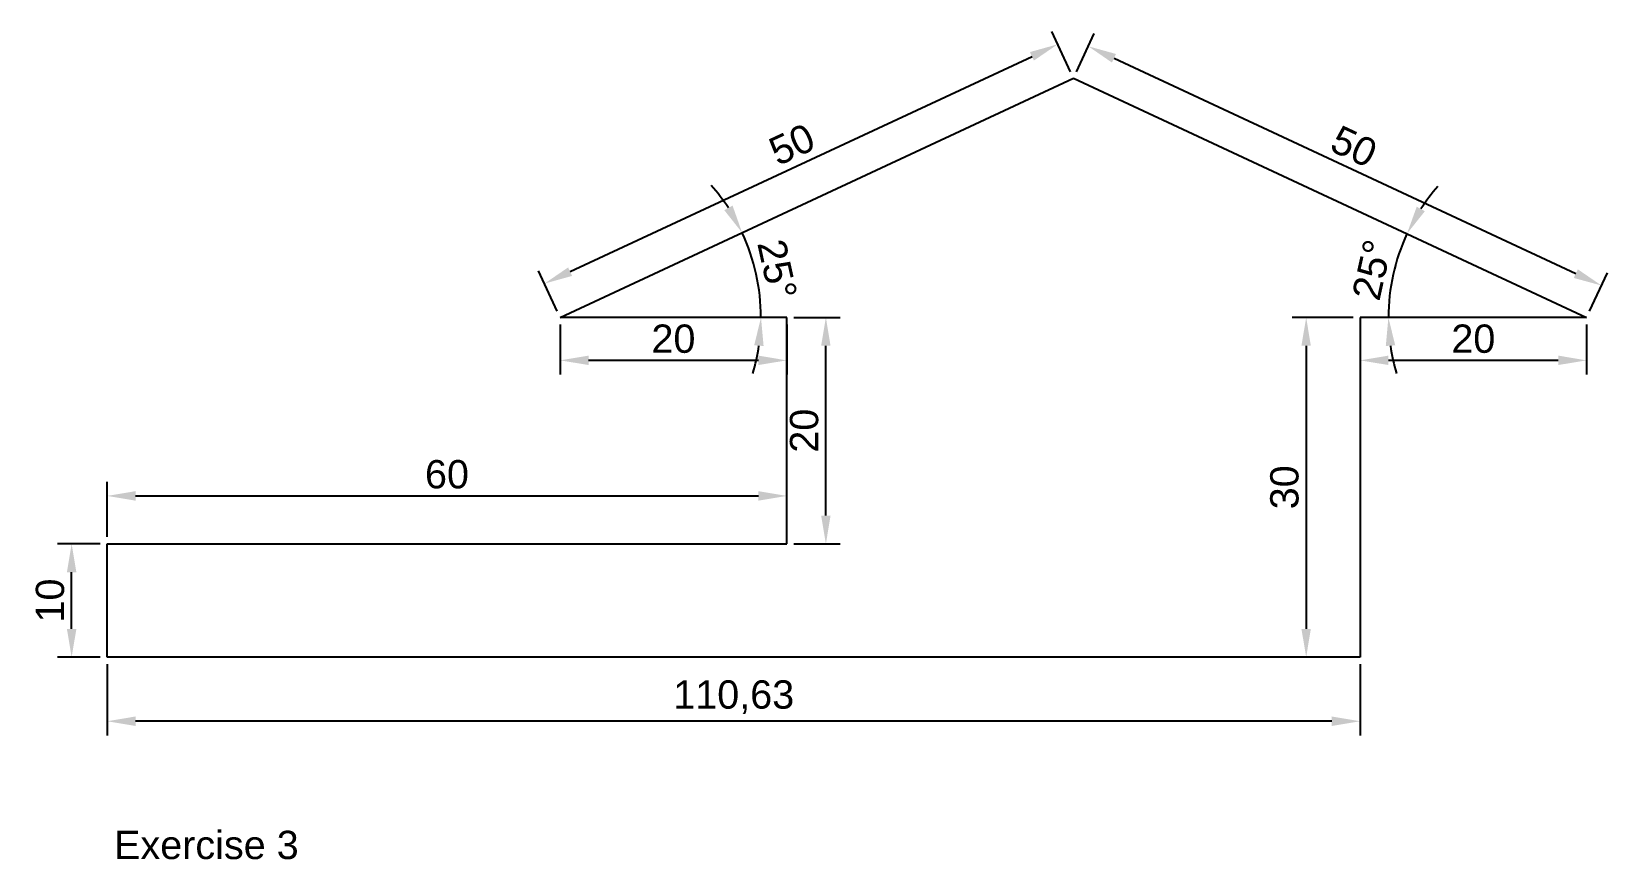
# Model space of a CAD drawing. Header units: millimetres. Extents: x 2609 to 3071, y 1865 to 2128.
# Drawn here: x 2931.9 to 3071.1, y 2005 to 2078.1 of the extents above; entities that cross this region are included whole.
import ezdxf

# ---------------------------------------------------------------- set-up
doc = ezdxf.new("R2010")
doc.units = ezdxf.units.MM
doc.styles.get("Standard").update_dxf_attribs({"font": 'arial.ttf'})
doc.dimstyles.new('ISO-25', dxfattribs={"dimtxt": 2.5, "dimasz": 2.5, "dimexe": 1.25, "dimexo": 0.625, "dimtad": 1, "dimtxsty": 'Standard', "dimcen": 2.5, "dimadec": 0, "dimazin": 0, "dimtfac": 1, "dimtmove": 0, "dimatfit": 3, "dimfxl": 1, "dimarcsym": 0})

# ---------------------------------------------------------------- blocks, each defined once
blk = doc.blocks.new('*D73')
at = {"color": 0, "lineweight": -2, "transparency": 16777216}
for p, q in [((2938.59, 2022.26), (2938.59, 2015.97)), ((3049.22, 2022.26), (3049.22, 2015.97)), ((3046.72, 2017.22), (2941.09, 2017.22))]:
    blk.add_line(p, q, dxfattribs=at)
at = {"color": 0, "transparency": 16777216}
for points in [[(2941.09, 2017.64), (2941.09, 2016.8), (2938.59, 2017.22)], [(3046.72, 2017.64), (3046.72, 2016.8), (3049.22, 2017.22)]]:
    blk.add_solid(points, dxfattribs=at)
at = {"layer": 'Defpoints', "color": 0, "transparency": 16777216}
for p in [(2938.59, 2022.88), (3049.22, 2022.88), (2938.59, 2017.22)]:
    blk.add_point(p, dxfattribs=at)
at = {"color": 0, "transparency": 16777216, "insert": (2993.91, 2019.35), "char_height": 2.5, "attachment_point": 5}
blk.add_mtext('110,63', dxfattribs=at)
blk = doc.blocks.new('*D74')
at = {"color": 0, "lineweight": -2, "transparency": 16777216}
for p, q in [((2938.59, 2033.51), (2938.59, 2038.37)), ((2998.59, 2033.51), (2998.59, 2038.37)), ((2941.09, 2037.12), (2996.09, 2037.12))]:
    blk.add_line(p, q, dxfattribs=at)
at = {"color": 0, "transparency": 16777216}
for points in [[(2941.09, 2037.54), (2941.09, 2036.7), (2938.59, 2037.12)], [(2996.09, 2037.54), (2996.09, 2036.7), (2998.59, 2037.12)]]:
    blk.add_solid(points, dxfattribs=at)
at = {"layer": 'Defpoints', "color": 0, "transparency": 16777216}
for p in [(2998.59, 2037.12), (2938.59, 2032.88), (2998.59, 2032.88)]:
    blk.add_point(p, dxfattribs=at)
at = {"color": 0, "transparency": 16777216, "insert": (2968.59, 2039.02), "char_height": 2.5, "attachment_point": 5}
blk.add_mtext('60', dxfattribs=at)
blk = doc.blocks.new('*D75')
at = {"color": 0, "lineweight": -2, "transparency": 16777216}
for p, q in [((3023.64, 2074.58), (3021.99, 2078.13)), ((2979.46, 2056.93), (3020.25, 2075.94)), ((2978.33, 2053.45), (2976.67, 2057))]:
    blk.add_line(p, q, dxfattribs=at)
at = {"color": 0, "transparency": 16777216}
for points in [[(3020.07, 2076.32), (3020.42, 2075.57), (3022.51, 2077)], [(2979.29, 2057.3), (2979.64, 2056.55), (2977.2, 2055.87)]]:
    blk.add_solid(points, dxfattribs=at)
at = {"layer": 'Defpoints', "color": 0, "transparency": 16777216}
for p in [(3022.51, 2077), (3023.91, 2074.01), (2978.59, 2052.88)]:
    blk.add_point(p, dxfattribs=at)
at = {"color": 0, "transparency": 16777216, "insert": (2999.05, 2068.16), "char_height": 2.5, "attachment_point": 5, "rotation": 25}
blk.add_mtext('50', dxfattribs=at)
blk = doc.blocks.new('*D76')
at = {"color": 0, "lineweight": -2, "transparency": 16777216}
for p, q in [((2978.59, 2052.26), (2978.59, 2047.84)), ((2998.59, 2052.26), (2998.59, 2047.84)), ((2996.09, 2049.09), (2981.09, 2049.09))]:
    blk.add_line(p, q, dxfattribs=at)
at = {"color": 0, "transparency": 16777216}
for points in [[(2981.09, 2049.51), (2981.09, 2048.68), (2978.59, 2049.09)], [(2996.09, 2049.51), (2996.09, 2048.68), (2998.59, 2049.09)]]:
    blk.add_solid(points, dxfattribs=at)
at = {"layer": 'Defpoints', "color": 0, "transparency": 16777216}
for p in [(2978.59, 2052.88), (2998.59, 2052.88), (2978.59, 2049.09)]:
    blk.add_point(p, dxfattribs=at)
at = {"color": 0, "transparency": 16777216, "insert": (2988.59, 2050.99), "char_height": 2.5, "attachment_point": 5}
blk.add_mtext('20', dxfattribs=at)
blk = doc.blocks.new('*D77')
at = {"color": 0, "lineweight": -2, "transparency": 16777216}
for p, q in [((2999.22, 2052.88), (3003.3, 2052.88)), ((3002.05, 2035.38), (3002.05, 2050.38)), ((2999.22, 2032.88), (3003.3, 2032.88))]:
    blk.add_line(p, q, dxfattribs=at)
at = {"color": 0, "transparency": 16777216}
for points in [[(3001.63, 2050.38), (3002.46, 2050.38), (3002.05, 2052.88)], [(3001.63, 2035.38), (3002.46, 2035.38), (3002.05, 2032.88)]]:
    blk.add_solid(points, dxfattribs=at)
at = {"layer": 'Defpoints', "color": 0, "transparency": 16777216}
for p in [(2998.59, 2052.88), (3002.05, 2052.88), (2998.59, 2032.88)]:
    blk.add_point(p, dxfattribs=at)
at = {"color": 0, "transparency": 16777216, "insert": (3000.14, 2042.88), "char_height": 2.5, "attachment_point": 5, "rotation": 90}
blk.add_mtext('20', dxfattribs=at)
blk = doc.blocks.new('*D78')
at = {"color": 0, "lineweight": -2, "transparency": 16777216}
for p, q in [((3024.17, 2074.58), (3025.75, 2077.96)), ((3027.49, 2075.77), (3068.27, 2056.75)), ((3069.49, 2053.45), (3071.06, 2056.83))]:
    blk.add_line(p, q, dxfattribs=at)
at = {"color": 0, "transparency": 16777216}
for points in [[(3027.66, 2076.15), (3027.31, 2075.39), (3025.22, 2076.83)], [(3068.45, 2057.13), (3068.09, 2056.37), (3070.54, 2055.7)]]:
    blk.add_solid(points, dxfattribs=at)
at = {"layer": 'Defpoints', "color": 0, "transparency": 16777216}
for p in [(3023.91, 2074.01), (3070.54, 2055.7), (3069.22, 2052.88)]:
    blk.add_point(p, dxfattribs=at)
at = {"color": 0, "transparency": 16777216, "insert": (3048.68, 2067.98), "char_height": 2.5, "attachment_point": 5, "rotation": 335}
blk.add_mtext('50', dxfattribs=at)
blk = doc.blocks.new('*D79')
at = {"color": 0, "lineweight": -2, "transparency": 16777216}
for p, q in [((3049.22, 2052.26), (3049.22, 2047.84)), ((3069.22, 2052.26), (3069.22, 2047.84)), ((3066.72, 2049.09), (3051.72, 2049.09))]:
    blk.add_line(p, q, dxfattribs=at)
at = {"color": 0, "transparency": 16777216}
for points in [[(3051.72, 2049.51), (3051.72, 2048.68), (3049.22, 2049.09)], [(3066.72, 2049.51), (3066.72, 2048.68), (3069.22, 2049.09)]]:
    blk.add_solid(points, dxfattribs=at)
at = {"layer": 'Defpoints', "color": 0, "transparency": 16777216}
for p in [(3049.22, 2052.88), (3069.22, 2052.88), (3049.22, 2049.09)]:
    blk.add_point(p, dxfattribs=at)
at = {"color": 0, "transparency": 16777216, "insert": (3059.22, 2050.99), "char_height": 2.5, "attachment_point": 5}
blk.add_mtext('20', dxfattribs=at)
blk = doc.blocks.new('*D80')
at = {"color": 0, "lineweight": -2, "transparency": 16777216}
for p, q in [((2937.97, 2032.88), (2934.2, 2032.88)), ((2935.45, 2025.38), (2935.45, 2030.38)), ((2937.97, 2022.88), (2934.2, 2022.88))]:
    blk.add_line(p, q, dxfattribs=at)
at = {"color": 0, "transparency": 16777216}
for points in [[(2935.03, 2030.38), (2935.87, 2030.38), (2935.45, 2032.88)], [(2935.03, 2025.38), (2935.87, 2025.38), (2935.45, 2022.88)]]:
    blk.add_solid(points, dxfattribs=at)
at = {"layer": 'Defpoints', "color": 0, "transparency": 16777216}
for p in [(2935.45, 2032.88), (2938.59, 2032.88), (2938.59, 2022.88)]:
    blk.add_point(p, dxfattribs=at)
at = {"color": 0, "transparency": 16777216, "insert": (2933.55, 2027.88), "char_height": 2.5, "attachment_point": 5, "rotation": 90}
blk.add_mtext('10', dxfattribs=at)
blk = doc.blocks.new('*D81')
at = {"color": 0, "lineweight": -2, "transparency": 16777216}
for p, q in [((3048.6, 2052.88), (3043.21, 2052.88)), ((3044.46, 2050.38), (3044.46, 2025.38)), ((3048.6, 2022.88), (3043.21, 2022.88))]:
    blk.add_line(p, q, dxfattribs=at)
at = {"color": 0, "transparency": 16777216}
for points in [[(3044.04, 2050.38), (3044.87, 2050.38), (3044.46, 2052.88)], [(3044.04, 2025.38), (3044.87, 2025.38), (3044.46, 2022.88)]]:
    blk.add_solid(points, dxfattribs=at)
at = {"layer": 'Defpoints', "color": 0, "transparency": 16777216}
for p in [(3049.22, 2052.88), (3044.46, 2022.88), (3049.22, 2022.88)]:
    blk.add_point(p, dxfattribs=at)
at = {"color": 0, "transparency": 16777216, "insert": (3042.55, 2037.88), "char_height": 2.5, "attachment_point": 5, "rotation": 90}
blk.add_mtext('30', dxfattribs=at)
blk = doc.blocks.new('*D82')
at = {"color": 0, "lineweight": -2, "transparency": 16777216}
for start, end in [(33.0889, 41.1779), (0, 25), (343.8221, 351.9111)]:
    blk.add_arc((2978.59, 2052.88), 17.72, start, end, dxfattribs=at)
at = {"color": 0, "transparency": 16777216}
for points in [[(2993.81, 2062.76), (2993.08, 2062.35), (2994.65, 2060.37)], [(2995.72, 2050.42), (2996.55, 2050.36), (2996.32, 2052.88)]]:
    blk.add_solid(points, dxfattribs=at)
at = {"layer": 'Defpoints', "color": 0, "transparency": 16777216}
for p in [(3023.91, 2074.01), (2996.13, 2055.45), (2978.59, 2052.88), (2978.59, 2052.88), (2998.59, 2052.88)]:
    blk.add_point(p, dxfattribs=at)
at = {"color": 0, "transparency": 16777216, "insert": (2997.75, 2057.13), "char_height": 2.5, "attachment_point": 5, "rotation": 282.5}
blk.add_mtext('25°', dxfattribs=at)
blk = doc.blocks.new('*D83')
at = {"color": 0, "lineweight": -2, "transparency": 16777216}
for start, end in [(138.6151, 146.8076), (155, 180), (188.1924, 196.3849)]:
    blk.add_arc((3069.22, 2052.88), 17.5, start, end, dxfattribs=at)
at = {"color": 0, "transparency": 16777216}
for points in [[(3054.94, 2062.26), (3054.22, 2062.66), (3053.36, 2060.28)], [(3051.49, 2050.36), (3052.32, 2050.42), (3051.72, 2052.88)]]:
    blk.add_solid(points, dxfattribs=at)
at = {"layer": 'Defpoints', "color": 0, "transparency": 16777216}
for p in [(3023.91, 2074.01), (3052.46, 2057.9), (3049.22, 2052.88), (3069.22, 2052.88), (3069.22, 2052.88)]:
    blk.add_point(p, dxfattribs=at)
at = {"color": 0, "transparency": 16777216, "insert": (3050.28, 2057.08), "char_height": 2.5, "attachment_point": 5, "rotation": 77.5}
blk.add_mtext('25°', dxfattribs=at)

msp = doc.modelspace()

# ---------------------------------------------------------------- linework, layer by layer
for p, q in [((2978.593, 2052.881), (3023.908, 2074.012)), ((3023.908, 2074.012), (3069.223, 2052.881)), ((2998.593, 2052.881), (2978.593, 2052.881)), ((2998.593, 2032.881), (2998.593, 2052.881)), ((3069.223, 2052.881), (3049.223, 2052.881)), ((3049.223, 2052.881), (3049.223, 2022.881)), ((2938.593, 2022.881), (2938.593, 2032.881)), ((2938.593, 2032.881), (2998.593, 2032.881)), ((3049.223, 2022.881), (2938.593, 2022.881))]:
    msp.add_line(p, q)

# ---------------------------------------------------------------- texts
at = {"insert": (2939.196, 2007.547), "char_height": 2.5, "attachment_point": 1}
msp.add_mtext_dynamic_manual_height_columns('Exercise 3', width=20.35795, gutter_width=12.5, heights=[0], dxfattribs=at)

# ---------------------------------------------------------------- dimensions: what is measured, and where the dimension line sits
for p1, p2, distance, picture, middle in [((2978.593, 2052.881), (3023.908, 2074.012), 3.297, '*D75', (2999.053, 2068.158)), ((3023.908, 2074.012), (3069.223, 2052.881), 3.105, '*D78', (3048.682, 2067.984))]:
    dim = msp.add_aligned_dim(p1=p1, p2=p2, distance=distance, dimstyle='ISO-25')
    dim.commit()
    dim.dimension.update_dxf_attribs({"geometry": picture, "text_midpoint": middle})
for base, line1, line2, picture, middle in [((2996.128, 2055.45), ((2978.593, 2052.881), (3023.908, 2074.012)), ((2998.593, 2052.881), (2978.593, 2052.881)), '*D82', (2997.752, 2057.129)), ((3052.459, 2057.9), ((3023.908, 2074.012), (3069.223, 2052.881)), ((3069.223, 2052.881), (3049.223, 2052.881)), '*D83', (3050.283, 2057.08))]:
    dim = msp.add_angular_dim_2l(base=base, line1=line1, line2=line2, dimstyle='ISO-25')
    dim.commit()
    dim.dimension.update_dxf_attribs({"geometry": picture, "text_midpoint": middle})
for base, p1, p2, picture, middle in [((2978.593, 2049.092), (2998.593, 2052.881), (2978.593, 2052.881), '*D76', (2988.593, 2050.993)), ((3049.223, 2049.092), (3069.223, 2052.881), (3049.223, 2052.881), '*D79', (3059.223, 2050.993)), ((2998.593, 2037.119), (2938.593, 2032.881), (2998.593, 2032.881), '*D74', (2968.593, 2039.021)), ((2938.593, 2017.221), (3049.223, 2022.881), (2938.593, 2022.881), '*D73', (2993.908, 2019.348))]:
    dim = msp.add_linear_dim(base=base, p1=p1, p2=p2, dimstyle='ISO-25')
    dim.commit()
    dim.dimension.update_dxf_attribs({"geometry": picture, "text_midpoint": middle})
for base, p1, p2, picture, middle in [((3002.046, 2052.881), (2998.593, 2032.881), (2998.593, 2052.881), '*D77', (3000.145, 2042.881)), ((2935.449, 2032.881), (2938.593, 2022.881), (2938.593, 2032.881), '*D80', (2933.547, 2027.881))]:
    dim = msp.add_linear_dim(base=base, p1=p1, p2=p2, angle=90, dimstyle='ISO-25')
    dim.commit()
    dim.dimension.update_dxf_attribs({"geometry": picture, "text_midpoint": middle})
dim = msp.add_linear_dim(base=(3044.456, 2022.881), p1=(3049.223, 2052.881), p2=(3049.223, 2022.881), angle=90, dimstyle='ISO-25')
dim.commit()
dim.dimension.update_dxf_attribs({"geometry": '*D81', "text_midpoint": (3044.456, 2037.881), "dimtype": 160})

doc.saveas('drawing.dxf')
